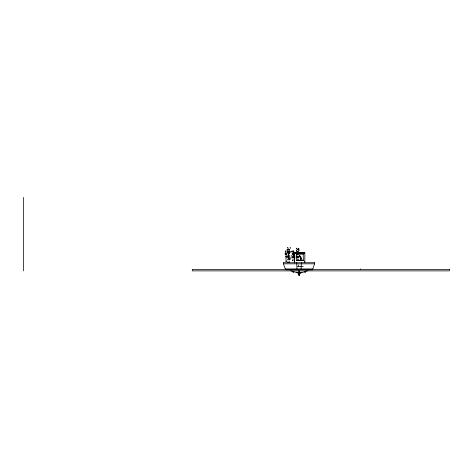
<?xml version="1.0" encoding="UTF-8"?>
<svg xmlns="http://www.w3.org/2000/svg" width="473" height="473" viewBox="0 0 473 473"><rect width="100%" height="100%" fill="white"/><g stroke="black" fill="none" stroke-linecap="round" stroke-linejoin="round"><path stroke-width="0.71" d="M294.484 262.698L294.496 252.949L304.843 252.96L294.49 253.12L294.484 253.9M286.2 254.368L286.401 253.386L286.2 253.906C286.153 252.984 286.195 253.12 286.2 254.959M286.2 253.587L286.2 253.469M288.696 257.353C288.524 255.237 288.897 249.147 288.696 252.097L288.69 256.886M289.299 261.918C289.559 261.699 289.151 262.616 289.305 261.876M299.096 275.564L299.113 273.359L296.488 272.117M296.772 250.838L296.63 249.927L296.536 250.737M288.039 261.876C287.897 262.639 288.181 261.675 288.045 261.918M299.037 274.925L299.628 270.875M289.689 252.18L289.772 251.571L289.742 252.937M293.266 254.912C293.68 254.362 292.864 252.464 292.598 253.705L293.059 253.351L292.704 253.226M286.886 253.634L286.892 254.456M289.636 249.874C289.701 249.159 289.293 250.548 289.736 249.904M289.713 259.712L289.825 257.123M300.58 259.665L300.609 258.24M300.58 259.582L300.343 258.447M294.921 258.122L294.49 253.12L302.714 253.09M296.299 253.906L303.24 253.906L296.299 253.906L296.358 260.381L303.311 260.209L296.358 260.381M301.047 269.805L301.348 262.734M289.6 249.963L289.281 249.981L289.642 249.975M298.333 258.962L298.28 259.754M297.009 255.408L297.085 254.433M297.221 252.795L297.511 252.038L298.061 251.979L297.458 252.316M300 254.906L299.663 255.946L299.22 255.964M285.456 261.285L286.076 261.285M286.289 261.285L286.863 261.421M288.784 249.892L288.246 249.898L288.761 249.921M296.932 252.884L297.15 252.269M298.179 257.33L298.327 256.532M290.404 248.349L290.505 247.61L290.038 247.935M291.374 256.017L291.469 255.438M292.734 253.226L293.272 253.977L293.42 253.487L293.012 253.865L293.437 254.297L293.402 253.522L293.431 257.111M299.167 273.985L299.462 274.937M287.46 248.142L287.714 247.414L288.412 248.467M296.66 250.513L296.819 250.323M291.066 257.767L291.433 257.773M301.295 259.582L301.23 258.128L301.147 258.589M297.416 252.872L297.133 252.245L297.044 252.954M298.51 252.872L298.487 252.251L298.138 252.334M292.716 251.086L292.633 251.813M312.499 269.805L314.58 263.822L314.58 262.734M300.024 257.525L300.432 256.662M287.602 252.174L287.56 251.547L287.59 251.926M285.503 254.456L285.479 253.546L285.538 253.96M287.637 252.937L287.643 251.683M297.215 251.636L296.583 251.731L297.588 251.453M287.383 250.773L287.005 250.081L287.418 249.543M286.271 253.02L286.325 253.031M286.437 260.558L286.679 260.611M297.618 252.31C298.948 252.074 296.595 251.873 297.582 252.884M298.067 252.381L298.569 252.369L298.575 252.884M285.154 252.44L285.597 252.198M299.403 275.564L299.385 273.359L301.957 272.07M299.226 250.672L298.226 249.821C299.362 251.228 299.184 246.35 297.363 249.626M287.868 262.279L288.217 262.273M299.385 273.359L300.603 272.809M298.481 251.742L298.386 252.044M286.898 252.251L287.483 252.139M296.914 252.801L297.44 252.836M305.351 271.401L304.854 271.555A8.969 0.313 -19.7 0 1 304.713 271.561C304.163 273.175 306.463 272.525 305.499 271.135M293.142 260.753L293.225 260.83M290.824 270.852L299.444 273.359L307.87 270.698M297.724 252.085L298.061 252.02L298.203 252.919L298.061 252.02L297.57 252.133M287.135 249.779L287.01 250.099L287.2 249.762M292.911 251.092L291.001 251.417M292.982 257.436L293.39 257.3L293.355 256.295M293.845 253.096L293.668 253.061M294.496 262.953L294.573 252.7L294.573 253.12L294.484 252.706L304.837 252.706L304.837 262.698M290.759 251.973L292.485 251.742M297.21 252.813L296.837 252.777M287.915 253.694L289.47 253.694M297.056 254.391L298.138 254.391M285.609 254.959L286.786 254.959M292.509 254.912L293.378 254.912M287.543 255.698L289.843 255.698M285.438 256.283L286.957 256.283M292.426 256.295L293.532 256.295M296.861 256.401L298.439 256.401M287.974 256.78L287.353 256.886L289.872 256.78M285.414 257.07L286.975 257.07M287.525 257.123L287.891 257.123M292.308 257.04L293.615 257.111M292.367 257.277L292.74 257.277M297.889 257.478L296.713 257.584M297.014 257.826L297.564 257.826M285.243 258.968L287.146 258.968M292.231 259.103L293.686 259.103M287.253 259.772L290.138 259.772M289.133 262.273L289.476 262.279M283.392 262.734L314.628 262.734M283.392 263.822L314.628 263.822M297.505 266.382L303.288 266.382M285.189 268.936L312.848 268.936M312.547 269.805L285.568 269.805L283.481 263.822L283.481 262.734M295.637 253.049L297.759 253.067M299.646 255.952L299.037 255.816M294.484 252.706L296.606 252.807M297.458 249.614L297.393 249.372M293.668 253.055L292.947 252.813M288.696 251.435L288.311 251.411L288.69 252.097M293.024 253.351L292.332 253.516L292.397 254.297L292.757 254.297L292.568 253.445L293.26 253.812L293.1 253.475M292.994 271.378C294.927 271.644 292.415 273.885 292.994 271.224M296.47 272.265L299.113 273.359M292.994 271.325L293.644 271.555A8.969 0.313 19.7 0 0 293.763 271.567M299.77 256.449L300.532 257.312M286.171 251.766L285.55 250.814L285.515 252.008M297.943 256.727L298.463 257.424M300.804 256.703L301.402 258.376M296.884 248.751L296.453 248.112L296.731 248.851M298.569 270.875L299.238 273.359M300.053 256.478L300.29 257.365M297.576 259.033L297.677 259.724M304.387 261.226L304.517 262.698M290.061 258.027L290.126 258.897M297.026 269.805L296.707 262.734M303.24 253.906L303.299 260.381M288.696 251.618L288.696 252.038M360.479 268.936L360.479 269.374M299.462 273.359C300.355 276.256 298.126 276.321 299.037 273.359M298.705 264.921L298.705 266.382M288.719 258.027L288.719 258.897M288.666 258.027L288.666 258.897M286.195 256.283L286.195 257.371M23.65 197.436L23.65 270.875M288.696 251.535L288.696 251.943L288.696 251.535M285.769 260.363L285.769 260.381M289.848 251.843L289.872 252.34L289.848 251.843M293.739 252.079C293.573 252.819 293.863 252.05 293.739 252.079M285.444 253.599L285.42 254.066L285.45 253.54M289.346 253.25L289.695 253.368L289.346 253.25M293.461 251.104L293.715 251.34L293.461 251.104M296.53 257.324L296.938 257.371L296.476 257.353M291.628 256.951L291.599 256.945M293.632 251.057L293.993 251.287L293.656 251.068M292.864 260.558L292.432 260.729L292.929 260.582M288.962 251.317L288.418 251.281L288.962 251.317M292.651 253.634L292.178 253.753L292.651 253.634M289.021 249.626C288.169 249.744 288.406 248.839 289.021 249.626M293.491 252.174L293.491 252.174M285.444 253.983L285.042 253.924L285.444 253.983M296.932 257.123L296.577 257.052L296.932 257.123M296.654 257.271L296.938 257.371L296.654 257.271M449.35 269.374L192.292 269.374L192.292 270.875L449.35 270.875L449.35 269.374M298.564 248.485L298.865 249.052L298.564 248.508M301.407 258.743L301.407 258.743"/></g></svg>
